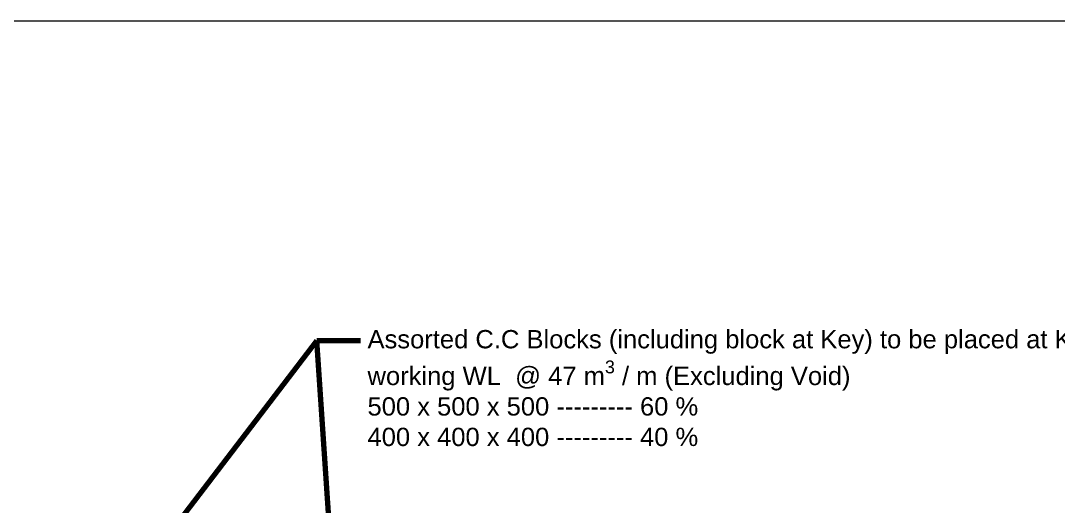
# Model space of a CAD drawing. Header units: inches. Extents: x 15 to 141071, y -30183 to 14738.
# Drawn here: x 69865.6 to 69933.6, y -9135.2 to -9103.4 of the extents above; entities that cross this region are included whole.
import ezdxf

# ---------------------------------------------------------------- set-up
doc = ezdxf.new("R2010")
doc.units = ezdxf.units.IN
doc.header["$MEASUREMENT"] = 0
doc.layers.add('LINE', color=7, linetype='Continuous')
doc.layers.add('Long Section Labels', color=7, linetype='Continuous', lineweight=9)
doc.styles.get("Standard").update_dxf_attribs({"font": 'arial.ttf'})
doc.dimstyles.get("Standard").update_dxf_attribs({"dimtxt": 0.18, "dimasz": 0.18, "dimexe": 0.18, "dimexo": 0.0625, "dimgap": 0.09, "dimtad": 0, "dimtih": 1, "dimtoh": 1, "dimdec": 4, "dimzin": 0, "dimdsep": 46, "dimtxsty": 'Standard', "dimcen": 0.09, "dimadec": 0, "dimazin": 0, "dimtfac": 1, "dimtdec": 4, "dimtofl": 0, "dimtmove": 0, "dimatfit": 3, "dimfxl": 1, "dimtolj": 1, "dimtzin": 0, "dimarcsym": 0})

msp = doc.modelspace()

# ---------------------------------------------------------------- linework, layer by layer
at = {"layer": 'Long Section Labels'}
msp.add_lwpolyline([(69798.474855, -9103.409465), (69989.819275, -9103.409465), (69989.819275, -9238.709105), (69798.474855, -9238.709105)], close=True, dxfattribs=at)

# ---------------------------------------------------------------- texts
at = {"layer": 'LINE', "color": 0, "linetype": 'ByBlock', "lineweight": 20, "ltscale": 0.5, "insert": (69888.318331, -9123.693239), "char_height": 1.2, "attachment_point": 1}
msp.add_mtext('\\A1;Assorted C.C Blocks (including block at Key) to be placed at Key & to be dumped below\\Pworking WL  @ 47 m{\\H0.7x;\\S3^ ;} / m (Excluding Void) \\P500 x 500 x 500 --------- 60 %\\P400 x 400 x 400 --------- 40 %', dxfattribs=at)

# ---------------------------------------------------------------- leaders
at = {"layer": 'LINE', "color": 7, "lineweight": 20, "ltscale": 0.5}
for points in [[(69867.219876, -9147.608809), (69884.992387, -9124.368936), (69887.866592, -9124.368936)], [(69887.063174, -9154.702723), (69884.992387, -9124.368936)]]:
    msp.add_leader(points, dimstyle='Standard', override={"dimtxt": 0.9, "dimasz": 0.7, "dimclrd": 7, "dimclre": 7, "dimclrt": 7, "dimlwd": 65535, "dimlwe": 65535}, dxfattribs=at)

doc.saveas('drawing.dxf')
